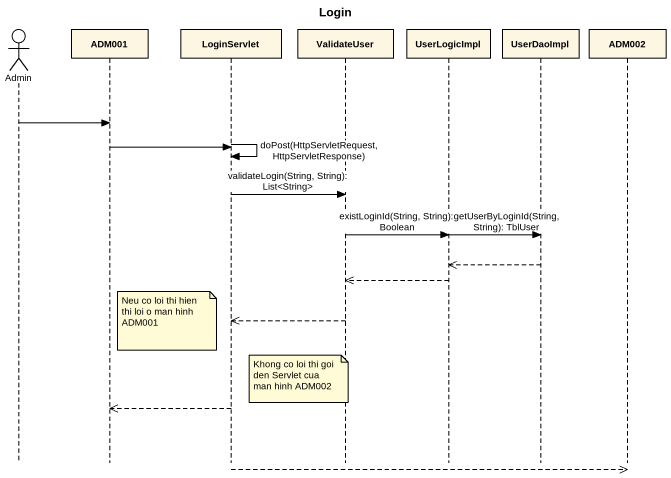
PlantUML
@startuml
title Login
hide footbox
actor Admin
participant ADM001
participant LoginServlet
participant ValidateUser
participant UserLogicImpl
participant UserDaoImpl
participant ADM002

Admin -> ADM001
LoginServlet -> LoginServlet : doPost(HttpServletRequest, HttpServletResponse)
ADM001 -> LoginServlet
LoginServlet -> ValidateUser : validateLogin(String, String): List<String>
ValidateUser -> UserLogicImpl : existLoginId(String, String): Boolean
UserLogicImpl -> UserDaoImpl : getUserByLoginId(String, String): TblUser
UserDaoImpl -->> UserLogicImpl
UserLogicImpl -->> ValidateUser
note right of ADM001 : Neu co loi thi hien thi loi o man hinh ADM001
ValidateUser -->> LoginServlet
note over ValidateUser : Khong co loi thi goi den Servlet cua man hinh ADM002
LoginServlet -->> ADM001
LoginServlet -->> ADM002
@enduml
